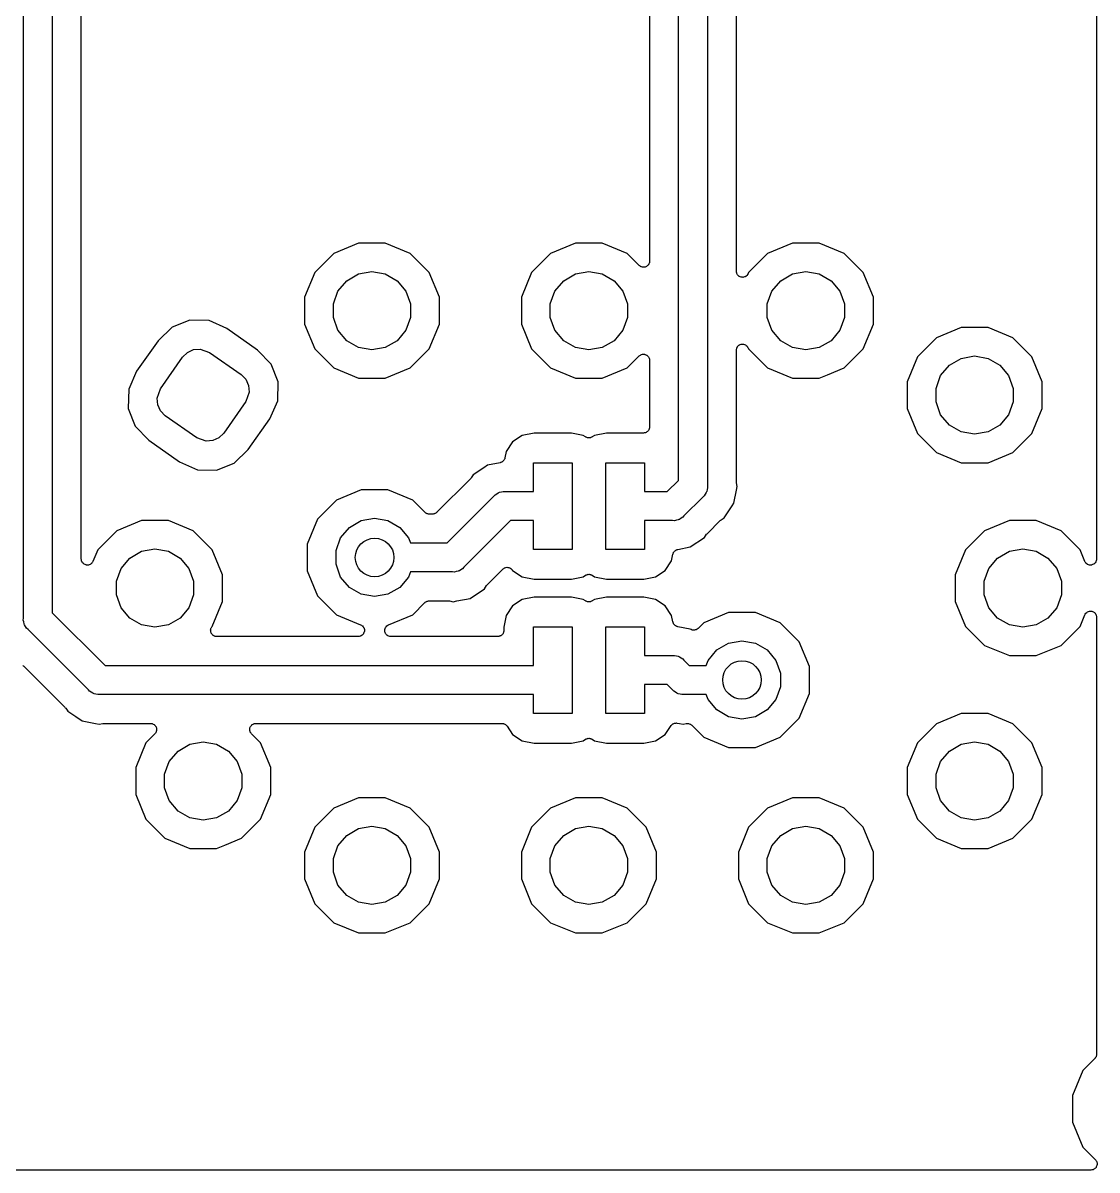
# Model space of a CAD drawing. Extents: x 64 to 244, y -149 to -41.
# Drawn here: x 197.18 to 219.46, y -149.22 to -125.44 of the extents above; entities that cross this region are included whole.
import ezdxf

# ---------------------------------------------------------------- set-up
doc = ezdxf.new("R2010")
doc.units = 0
doc.header["$MEASUREMENT"] = 0
doc.layers.add('BLACK', color=7, linetype='CONTINUOUS')

msp = doc.modelspace()

# ---------------------------------------------------------------- linework, layer by layer
at = {"layer": 'BLACK', "linetype": 'CONTINUOUS'}
for p, q in [((197.185, -137.782), (197.185, -116.306)), ((197.785, -116.632), (197.785, -137.671)), ((198.385, -136.557), (198.385, -117.359)), ((210.774, -134.927), (210.774, -119.139)), ((211.374, -119.25), (211.374, -135.038)), ((211.974, -130.592), (211.974, -120.868)), ((210.174, -121.078), (210.174, -130.382)), ((219.445, -123.688), (219.445, -136.557)), ((204.137, -130.01), (203.622, -130.223)), ((204.693, -130.01), (204.137, -130.01)), ((205.208, -130.223), (204.693, -130.01)), ((208.637, -130.01), (208.122, -130.223)), ((209.193, -130.01), (208.637, -130.01)), ((209.708, -130.223), (209.193, -130.01)), ((213.137, -130.01), (212.622, -130.223)), ((213.693, -130.01), (213.137, -130.01)), ((214.208, -130.223), (213.693, -130.01)), ((203.622, -130.223), (203.228, -130.617)), ((205.602, -130.617), (205.208, -130.223)), ((208.122, -130.223), (207.728, -130.617)), ((209.957, -130.472), (209.708, -130.223)), ((212.622, -130.223), (212.228, -130.617)), ((214.602, -130.617), (214.208, -130.223)), ((209.971, -130.482), (209.957, -130.472)), ((209.983, -130.492), (209.971, -130.482)), ((209.989, -130.494), (209.983, -130.492)), ((209.993, -130.498), (209.989, -130.494)), ((210.009, -130.502), (209.993, -130.498)), ((210.025, -130.508), (210.009, -130.502)), ((210.031, -130.508), (210.025, -130.508)), ((210.036, -130.509), (210.031, -130.508)), ((210.052, -130.508), (210.036, -130.509)), ((210.069, -130.508), (210.052, -130.508)), ((210.074, -130.506), (210.069, -130.508)), ((210.08, -130.505), (210.074, -130.506)), ((210.095, -130.498), (210.08, -130.505)), ((210.111, -130.492), (210.095, -130.498)), ((210.115, -130.489), (210.111, -130.492)), ((210.12, -130.487), (210.115, -130.489)), ((210.132, -130.475), (210.12, -130.487)), ((210.144, -130.464), (210.132, -130.475)), ((210.147, -130.459), (210.144, -130.464)), ((210.151, -130.455), (210.147, -130.459)), ((210.158, -130.44), (210.151, -130.455)), ((210.166, -130.426), (210.158, -130.44)), ((210.167, -130.42), (210.166, -130.426)), ((210.17, -130.415), (210.167, -130.42)), ((210.171, -130.399), (210.17, -130.415)), ((210.174, -130.382), (210.171, -130.399)), ((203.228, -130.617), (203.015, -131.132)), ((203.711, -131.004), (203.893, -130.788)), ((203.893, -130.788), (204.137, -130.647)), ((204.137, -130.647), (204.415, -130.598)), ((204.415, -130.598), (204.693, -130.647)), ((204.693, -130.647), (204.937, -130.788)), ((204.937, -130.788), (205.119, -131.004)), ((205.815, -131.132), (205.602, -130.617)), ((207.728, -130.617), (207.515, -131.132)), ((208.211, -131.004), (208.393, -130.788)), ((208.393, -130.788), (208.637, -130.647)), ((208.637, -130.647), (208.915, -130.598)), ((208.915, -130.598), (209.193, -130.647)), ((209.193, -130.647), (209.437, -130.788)), ((209.437, -130.788), (209.619, -131.004)), ((211.977, -130.611), (211.974, -130.592)), ((211.98, -130.63), (211.977, -130.611)), ((211.981, -130.633), (211.98, -130.63)), ((211.982, -130.635), (211.981, -130.633)), ((211.991, -130.652), (211.982, -130.635)), ((212, -130.669), (211.991, -130.652)), ((212.002, -130.671), (212, -130.669)), ((212.004, -130.674), (212.002, -130.671)), ((212.019, -130.686), (212.004, -130.674)), ((212.033, -130.699), (212.019, -130.686)), ((212.035, -130.7), (212.033, -130.699)), ((212.037, -130.702), (212.035, -130.7)), ((212.056, -130.709), (212.037, -130.702)), ((212.074, -130.716), (212.056, -130.709)), ((212.076, -130.716), (212.074, -130.716)), ((212.079, -130.717), (212.076, -130.716)), ((212.098, -130.717), (212.079, -130.717)), ((212.118, -130.718), (212.098, -130.717)), ((212.12, -130.717), (212.118, -130.718)), ((212.123, -130.717), (212.12, -130.717)), ((212.141, -130.71), (212.123, -130.717)), ((212.16, -130.705), (212.141, -130.71)), ((212.162, -130.703), (212.16, -130.705)), ((212.165, -130.702), (212.162, -130.703)), ((212.179, -130.69), (212.165, -130.702)), ((212.195, -130.678), (212.179, -130.69)), ((212.196, -130.675), (212.195, -130.678)), ((212.198, -130.674), (212.196, -130.675)), ((212.208, -130.657), (212.198, -130.674)), ((212.218, -130.641), (212.208, -130.657)), ((212.228, -130.617), (212.218, -130.641)), ((212.711, -131.004), (212.893, -130.788)), ((212.893, -130.788), (213.137, -130.647)), ((213.137, -130.647), (213.415, -130.598)), ((213.415, -130.598), (213.693, -130.647)), ((213.693, -130.647), (213.937, -130.788)), ((213.937, -130.788), (214.119, -131.004)), ((214.815, -131.132), (214.602, -130.617)), ((203.615, -131.269), (203.711, -131.004)), ((205.119, -131.004), (205.215, -131.269)), ((208.115, -131.269), (208.211, -131.004)), ((209.619, -131.004), (209.715, -131.269)), ((212.615, -131.269), (212.711, -131.004)), ((214.119, -131.004), (214.215, -131.269)), ((203.015, -131.132), (203.015, -131.688)), ((203.615, -131.551), (203.615, -131.269)), ((205.215, -131.269), (205.215, -131.551)), ((205.815, -131.688), (205.815, -131.132)), ((207.515, -131.132), (207.515, -131.688)), ((208.115, -131.551), (208.115, -131.269)), ((209.715, -131.269), (209.715, -131.551)), ((212.615, -131.551), (212.615, -131.269)), ((214.215, -131.269), (214.215, -131.551)), ((214.815, -131.688), (214.815, -131.132)), ((200.641, -131.607), (200.273, -131.75)), ((201.036, -131.615), (200.641, -131.607)), ((201.409, -131.779), (201.036, -131.615)), ((203.015, -131.688), (203.228, -132.203)), ((203.711, -131.816), (203.615, -131.551)), ((205.215, -131.551), (205.119, -131.816)), ((205.602, -132.203), (205.815, -131.688)), ((207.515, -131.688), (207.728, -132.203)), ((208.211, -131.816), (208.115, -131.551)), ((209.715, -131.551), (209.619, -131.816)), ((212.711, -131.816), (212.615, -131.551)), ((214.215, -131.551), (214.119, -131.816)), ((214.602, -132.203), (214.815, -131.688)), ((200.273, -131.75), (199.979, -132.031)), ((202.044, -132.224), (201.409, -131.779)), ((203.893, -132.032), (203.711, -131.816)), ((205.119, -131.816), (204.937, -132.032)), ((208.393, -132.032), (208.211, -131.816)), ((209.619, -131.816), (209.437, -132.032)), ((212.893, -132.032), (212.711, -131.816)), ((214.119, -131.816), (213.937, -132.032)), ((216.122, -131.973), (215.728, -132.367)), ((216.637, -131.76), (216.122, -131.973)), ((217.193, -131.76), (216.637, -131.76)), ((217.708, -131.973), (217.193, -131.76)), ((218.102, -132.367), (217.708, -131.973)), ((199.979, -132.031), (199.534, -132.666)), ((200.587, -132.275), (200.713, -132.217)), ((200.713, -132.217), (200.852, -132.204)), ((200.852, -132.204), (201.046, -132.275)), ((202.325, -132.518), (202.044, -132.224)), ((203.228, -132.203), (203.622, -132.597)), ((204.137, -132.173), (203.893, -132.032)), ((204.415, -132.222), (204.137, -132.173)), ((204.693, -132.173), (204.415, -132.222)), ((204.937, -132.032), (204.693, -132.173)), ((205.208, -132.597), (205.602, -132.203)), ((207.728, -132.203), (208.122, -132.597)), ((208.637, -132.173), (208.393, -132.032)), ((208.915, -132.222), (208.637, -132.173)), ((209.193, -132.173), (208.915, -132.222)), ((209.437, -132.032), (209.193, -132.173)), ((211.974, -132.228), (211.977, -132.209)), ((211.977, -132.209), (211.98, -132.19)), ((211.98, -132.19), (211.981, -132.187)), ((211.981, -132.187), (211.982, -132.185)), ((211.982, -132.185), (211.991, -132.168)), ((211.991, -132.168), (212, -132.151)), ((212, -132.151), (212.002, -132.149)), ((212.002, -132.149), (212.004, -132.146)), ((212.004, -132.146), (212.019, -132.134)), ((212.019, -132.134), (212.033, -132.121)), ((212.033, -132.121), (212.035, -132.12)), ((212.035, -132.12), (212.037, -132.118)), ((212.037, -132.118), (212.056, -132.111)), ((212.056, -132.111), (212.074, -132.104)), ((212.074, -132.104), (212.076, -132.104)), ((212.076, -132.104), (212.079, -132.103)), ((212.079, -132.103), (212.098, -132.103)), ((212.098, -132.103), (212.118, -132.102)), ((212.118, -132.102), (212.12, -132.103)), ((212.12, -132.103), (212.123, -132.103)), ((212.123, -132.103), (212.141, -132.11)), ((212.141, -132.11), (212.16, -132.115)), ((212.16, -132.115), (212.162, -132.117)), ((212.162, -132.117), (212.165, -132.118)), ((212.165, -132.118), (212.179, -132.13)), ((212.179, -132.13), (212.195, -132.142)), ((212.195, -132.142), (212.196, -132.145)), ((212.196, -132.145), (212.198, -132.146)), ((212.198, -132.146), (212.208, -132.163)), ((212.208, -132.163), (212.218, -132.179)), ((212.218, -132.179), (212.228, -132.203)), ((212.228, -132.203), (212.622, -132.597)), ((213.137, -132.173), (212.893, -132.032)), ((213.415, -132.222), (213.137, -132.173)), ((213.693, -132.173), (213.415, -132.222)), ((213.937, -132.032), (213.693, -132.173)), ((214.208, -132.597), (214.602, -132.203)), ((200.03, -133.029), (200.489, -132.373)), ((200.489, -132.373), (200.587, -132.275)), ((201.046, -132.275), (201.702, -132.734)), ((209.708, -132.597), (209.957, -132.348)), ((209.957, -132.348), (209.971, -132.338)), ((209.971, -132.338), (209.983, -132.328)), ((209.983, -132.328), (209.989, -132.326)), ((209.989, -132.326), (209.993, -132.322)), ((209.993, -132.322), (210.009, -132.318)), ((210.009, -132.318), (210.025, -132.312)), ((210.025, -132.312), (210.031, -132.312)), ((210.031, -132.312), (210.036, -132.311)), ((210.036, -132.311), (210.052, -132.312)), ((210.052, -132.312), (210.069, -132.312)), ((210.069, -132.312), (210.074, -132.314)), ((210.074, -132.314), (210.08, -132.315)), ((210.08, -132.315), (210.095, -132.322)), ((210.095, -132.322), (210.111, -132.328)), ((210.111, -132.328), (210.115, -132.331)), ((210.115, -132.331), (210.12, -132.333)), ((210.12, -132.333), (210.132, -132.345)), ((210.132, -132.345), (210.144, -132.356)), ((210.144, -132.356), (210.147, -132.361)), ((210.147, -132.361), (210.151, -132.365)), ((210.151, -132.365), (210.158, -132.38)), ((210.158, -132.38), (210.166, -132.394)), ((210.166, -132.394), (210.167, -132.4)), ((210.167, -132.4), (210.17, -132.405)), ((210.17, -132.405), (210.171, -132.421)), ((210.171, -132.421), (210.174, -132.438)), ((210.174, -132.438), (210.174, -133.819)), ((211.974, -134.95), (211.974, -132.228)), ((215.728, -132.367), (215.515, -132.882)), ((216.393, -132.538), (216.637, -132.397)), ((216.637, -132.397), (216.915, -132.348)), ((216.915, -132.348), (217.193, -132.397)), ((217.193, -132.397), (217.437, -132.538)), ((218.315, -132.882), (218.102, -132.367)), ((199.534, -132.666), (199.37, -133.039)), ((202.468, -132.886), (202.325, -132.518)), ((203.622, -132.597), (204.137, -132.81)), ((204.693, -132.81), (205.208, -132.597)), ((208.122, -132.597), (208.637, -132.81)), ((209.193, -132.81), (209.708, -132.597)), ((212.622, -132.597), (213.137, -132.81)), ((213.865, -132.739), (214.208, -132.597)), ((216.211, -132.754), (216.393, -132.538)), ((217.437, -132.538), (217.619, -132.754)), ((201.702, -132.734), (201.8, -132.832)), ((201.8, -132.832), (201.858, -132.958)), ((202.46, -133.281), (202.468, -132.886)), ((204.137, -132.81), (204.693, -132.81)), ((208.637, -132.81), (209.193, -132.81)), ((213.137, -132.81), (213.693, -132.81)), ((213.693, -132.81), (213.865, -132.739)), ((215.515, -132.882), (215.515, -133.438)), ((216.115, -133.019), (216.211, -132.754)), ((217.619, -132.754), (217.715, -133.019)), ((218.315, -133.438), (218.315, -132.882)), ((199.37, -133.039), (199.362, -133.434)), ((199.959, -133.223), (200.03, -133.029)), ((201.871, -133.097), (201.8, -133.291)), ((201.858, -132.958), (201.871, -133.097)), ((216.115, -133.301), (216.115, -133.019)), ((217.715, -133.019), (217.715, -133.301)), ((199.972, -133.362), (199.959, -133.223)), ((200.03, -133.488), (199.972, -133.362)), ((201.8, -133.291), (201.341, -133.947)), ((202.296, -133.654), (202.46, -133.281)), ((216.211, -133.566), (216.115, -133.301)), ((217.715, -133.301), (217.619, -133.566)), ((199.362, -133.434), (199.505, -133.802)), ((200.128, -133.586), (200.03, -133.488)), ((200.784, -134.045), (200.128, -133.586)), ((215.515, -133.438), (215.728, -133.953)), ((216.393, -133.782), (216.211, -133.566)), ((217.619, -133.566), (217.437, -133.782)), ((218.102, -133.953), (218.315, -133.438)), ((199.505, -133.802), (199.786, -134.096)), ((201.851, -134.289), (202.296, -133.654)), ((210.157, -133.882), (210.15, -133.891)), ((210.161, -133.872), (210.157, -133.882)), ((210.166, -133.862), (210.161, -133.872)), ((210.168, -133.851), (210.166, -133.862)), ((210.172, -133.841), (210.168, -133.851)), ((210.174, -133.819), (210.172, -133.83)), ((210.172, -133.83), (210.172, -133.841)), ((216.637, -133.923), (216.393, -133.782)), ((217.437, -133.782), (217.193, -133.923)), ((199.786, -134.096), (200.421, -134.541)), ((200.978, -134.116), (200.784, -134.045)), ((201.117, -134.103), (200.978, -134.116)), ((201.243, -134.045), (201.117, -134.103)), ((201.341, -133.947), (201.243, -134.045)), ((207.332, -134.127), (207.2, -134.326)), ((207.531, -133.995), (207.332, -134.127)), ((207.778, -133.946), (207.531, -133.995)), ((208.552, -133.946), (207.778, -133.946)), ((208.799, -133.995), (208.552, -133.946)), ((208.844, -134.025), (208.799, -133.995)), ((208.852, -134.028), (208.844, -134.025)), ((208.859, -134.033), (208.852, -134.028)), ((208.872, -134.037), (208.859, -134.033)), ((208.885, -134.043), (208.872, -134.037)), ((208.893, -134.043), (208.885, -134.043)), ((208.901, -134.046), (208.893, -134.043)), ((208.915, -134.045), (208.901, -134.046)), ((208.929, -134.046), (208.915, -134.045)), ((208.937, -134.043), (208.929, -134.046)), ((208.945, -134.043), (208.937, -134.043)), ((208.958, -134.037), (208.945, -134.043)), ((208.971, -134.033), (208.958, -134.037)), ((208.978, -134.028), (208.971, -134.033)), ((208.986, -134.025), (208.978, -134.028)), ((209.031, -133.995), (208.986, -134.025)), ((209.278, -133.946), (209.031, -133.995)), ((210.047, -133.946), (209.278, -133.946)), ((210.058, -133.944), (210.047, -133.946)), ((210.069, -133.944), (210.058, -133.944)), ((210.079, -133.94), (210.069, -133.944)), ((210.09, -133.938), (210.079, -133.94)), ((210.1, -133.933), (210.09, -133.938)), ((210.111, -133.929), (210.1, -133.933)), ((210.119, -133.922), (210.111, -133.929)), ((210.129, -133.916), (210.119, -133.922)), ((210.136, -133.908), (210.129, -133.916)), ((210.144, -133.9), (210.136, -133.908)), ((210.15, -133.891), (210.144, -133.9)), ((215.728, -133.953), (216.122, -134.347)), ((216.915, -133.972), (216.637, -133.923)), ((217.193, -133.923), (216.915, -133.972)), ((217.708, -134.347), (218.102, -133.953)), ((201.557, -134.57), (201.851, -134.289)), ((207.2, -134.326), (207.173, -134.461)), ((216.122, -134.347), (216.637, -134.56)), ((217.193, -134.56), (217.708, -134.347)), ((200.421, -134.541), (200.794, -134.705)), ((201.189, -134.713), (201.557, -134.57)), ((207.073, -134.561), (206.814, -134.612)), ((207.081, -134.558), (207.073, -134.561)), ((207.089, -134.556), (207.081, -134.558)), ((207.101, -134.55), (207.089, -134.556)), ((207.114, -134.545), (207.101, -134.55)), ((207.121, -134.539), (207.114, -134.545)), ((207.128, -134.535), (207.121, -134.539)), ((207.137, -134.525), (207.128, -134.535)), ((207.147, -134.516), (207.137, -134.525)), ((207.151, -134.508), (207.147, -134.516)), ((207.157, -134.502), (207.151, -134.508)), ((207.162, -134.489), (207.157, -134.502)), ((207.169, -134.477), (207.162, -134.489)), ((207.17, -134.469), (207.169, -134.477)), ((207.173, -134.461), (207.17, -134.469)), ((207.765, -135.16), (207.765, -134.56)), ((207.765, -134.56), (208.565, -134.56)), ((208.565, -134.56), (208.565, -136.36)), ((209.265, -136.36), (209.265, -134.56)), ((209.265, -134.56), (210.065, -134.56)), ((210.065, -134.56), (210.065, -135.16)), ((216.637, -134.56), (217.193, -134.56)), ((200.794, -134.705), (201.189, -134.713)), ((206.516, -134.811), (206.473, -134.876)), ((206.734, -134.666), (206.516, -134.811)), ((206.814, -134.612), (206.734, -134.666)), ((206.734, -134.666), (206.734, -134.666)), ((206.457, -134.895), (205.764, -135.588)), ((206.464, -134.885), (206.457, -134.895)), ((206.473, -134.876), (206.464, -134.885)), ((210.541, -135.16), (210.774, -134.927)), ((211.377, -135.078), (211.367, -135.116)), ((211.374, -135.038), (211.377, -135.078)), ((211.976, -134.962), (211.974, -134.95)), ((211.976, -134.975), (211.976, -134.962)), ((211.992, -135.051), (211.976, -134.975)), ((211.976, -135.127), (211.992, -135.051)), ((204.192, -135.125), (203.677, -135.338)), ((204.748, -135.125), (204.192, -135.125)), ((205.263, -135.338), (204.748, -135.125)), ((205.976, -136.225), (206.944, -135.257)), ((206.944, -135.257), (206.969, -135.227)), ((206.969, -135.227), (207.004, -135.207)), ((207.004, -135.207), (207.036, -135.184)), ((207.036, -135.184), (207.049, -135.18)), ((207.049, -135.18), (207.061, -135.174)), ((207.061, -135.174), (207.1, -135.167)), ((207.1, -135.167), (207.138, -135.157)), ((207.138, -135.157), (207.178, -135.16)), ((207.178, -135.16), (207.765, -135.16)), ((210.065, -135.16), (210.541, -135.16)), ((211.277, -135.272), (210.886, -135.663)), ((211.307, -135.247), (211.277, -135.272)), ((211.327, -135.212), (211.307, -135.247)), ((211.35, -135.18), (211.327, -135.212)), ((211.354, -135.167), (211.35, -135.18)), ((211.36, -135.155), (211.354, -135.167)), ((211.367, -135.116), (211.36, -135.155)), ((211.922, -135.402), (211.976, -135.127)), ((211.976, -135.127), (211.976, -135.127)), ((203.677, -135.338), (203.283, -135.732)), ((205.513, -135.588), (205.263, -135.338)), ((211.723, -135.7), (211.887, -135.455)), ((211.887, -135.455), (211.922, -135.402)), ((199.637, -135.76), (199.122, -135.973)), ((200.193, -135.76), (199.637, -135.76)), ((200.708, -135.973), (200.193, -135.76)), ((203.283, -135.732), (203.07, -136.247)), ((203.948, -135.903), (204.192, -135.762)), ((204.192, -135.762), (204.47, -135.713)), ((204.47, -135.713), (204.748, -135.762)), ((204.748, -135.762), (204.992, -135.903)), ((205.517, -135.591), (205.513, -135.588)), ((205.521, -135.595), (205.517, -135.591)), ((205.535, -135.604), (205.521, -135.595)), ((205.549, -135.613), (205.535, -135.604)), ((205.554, -135.615), (205.549, -135.613)), ((205.559, -135.617), (205.554, -135.615)), ((205.575, -135.62), (205.559, -135.617)), ((205.591, -135.625), (205.575, -135.62)), ((205.597, -135.624), (205.591, -135.625)), ((205.603, -135.625), (205.597, -135.624)), ((205.675, -135.625), (205.603, -135.625)), ((205.68, -135.624), (205.675, -135.625)), ((205.686, -135.625), (205.68, -135.624)), ((205.702, -135.62), (205.686, -135.625)), ((205.718, -135.617), (205.702, -135.62)), ((205.723, -135.615), (205.718, -135.617)), ((205.728, -135.613), (205.723, -135.615)), ((205.742, -135.604), (205.728, -135.613)), ((205.756, -135.595), (205.742, -135.604)), ((205.76, -135.591), (205.756, -135.595)), ((205.764, -135.588), (205.76, -135.591)), ((207.289, -135.76), (206.321, -136.728)), ((207.765, -135.76), (207.289, -135.76)), ((207.765, -136.36), (207.765, -135.76)), ((210.652, -135.76), (210.065, -135.76)), ((210.065, -135.76), (210.065, -136.36)), ((210.692, -135.763), (210.652, -135.76)), ((210.73, -135.753), (210.692, -135.763)), ((210.769, -135.746), (210.73, -135.753)), ((210.781, -135.74), (210.769, -135.746)), ((210.794, -135.736), (210.781, -135.74)), ((210.826, -135.713), (210.794, -135.736)), ((210.861, -135.693), (210.826, -135.713)), ((210.886, -135.663), (210.861, -135.693)), ((211.373, -136.025), (211.639, -135.759)), ((211.639, -135.759), (211.649, -135.752)), ((211.649, -135.752), (211.658, -135.743)), ((211.658, -135.743), (211.723, -135.7)), ((217.637, -135.76), (217.122, -135.973)), ((218.193, -135.76), (217.637, -135.76)), ((218.708, -135.973), (218.193, -135.76)), ((199.122, -135.973), (198.728, -136.367)), ((201.102, -136.367), (200.708, -135.973)), ((203.766, -136.119), (203.948, -135.903)), ((204.992, -135.903), (205.174, -136.119)), ((211.366, -136.035), (211.373, -136.025)), ((217.122, -135.973), (216.728, -136.367)), ((219.102, -136.367), (218.708, -135.973)), ((203.07, -136.247), (203.07, -136.803)), ((203.67, -136.384), (203.766, -136.119)), ((205.174, -136.119), (205.212, -136.225)), ((205.212, -136.225), (205.976, -136.225)), ((211.016, -136.308), (211.314, -136.109)), ((211.314, -136.109), (211.357, -136.044)), ((211.357, -136.044), (211.366, -136.035)), ((198.728, -136.367), (198.629, -136.606)), ((199.393, -136.538), (199.637, -136.397)), ((199.637, -136.397), (199.915, -136.348)), ((199.915, -136.348), (200.193, -136.397)), ((200.193, -136.397), (200.437, -136.538)), ((201.315, -136.882), (201.102, -136.367)), ((203.67, -136.666), (203.67, -136.384)), ((208.565, -136.36), (207.765, -136.36)), ((210.065, -136.36), (209.265, -136.36)), ((210.63, -136.594), (210.657, -136.459)), ((210.657, -136.459), (210.66, -136.451)), ((210.66, -136.451), (210.661, -136.443)), ((210.661, -136.443), (210.668, -136.431)), ((210.668, -136.431), (210.673, -136.418)), ((210.673, -136.418), (210.679, -136.412)), ((210.679, -136.412), (210.683, -136.404)), ((210.683, -136.404), (210.693, -136.395)), ((210.693, -136.395), (210.702, -136.385)), ((210.702, -136.385), (210.709, -136.381)), ((210.709, -136.381), (210.716, -136.375)), ((210.716, -136.375), (210.729, -136.37)), ((210.729, -136.37), (210.741, -136.364)), ((210.741, -136.364), (210.749, -136.362)), ((210.749, -136.362), (210.757, -136.359)), ((210.757, -136.359), (211.016, -136.308)), ((216.728, -136.367), (216.515, -136.882)), ((217.393, -136.538), (217.637, -136.397)), ((217.637, -136.397), (217.915, -136.348)), ((217.915, -136.348), (218.193, -136.397)), ((218.193, -136.397), (218.437, -136.538)), ((219.201, -136.606), (219.102, -136.367)), ((198.388, -136.576), (198.385, -136.557)), ((198.391, -136.595), (198.388, -136.576)), ((198.392, -136.598), (198.391, -136.595)), ((198.393, -136.6), (198.392, -136.598)), ((198.402, -136.617), (198.393, -136.6)), ((198.411, -136.634), (198.402, -136.617)), ((198.413, -136.636), (198.411, -136.634)), ((198.415, -136.639), (198.413, -136.636)), ((198.43, -136.651), (198.415, -136.639)), ((198.444, -136.664), (198.43, -136.651)), ((198.446, -136.665), (198.444, -136.664)), ((198.448, -136.667), (198.446, -136.665)), ((198.467, -136.673), (198.448, -136.667)), ((198.485, -136.681), (198.467, -136.673)), ((198.487, -136.681), (198.485, -136.681)), ((198.49, -136.682), (198.487, -136.681)), ((198.509, -136.682), (198.49, -136.682)), ((198.529, -136.683), (198.509, -136.682)), ((198.531, -136.682), (198.529, -136.683)), ((198.534, -136.682), (198.531, -136.682)), ((198.552, -136.675), (198.534, -136.682)), ((198.571, -136.67), (198.552, -136.675)), ((198.573, -136.668), (198.571, -136.67)), ((198.575, -136.667), (198.573, -136.668)), ((198.59, -136.654), (198.575, -136.667)), ((198.606, -136.643), (198.59, -136.654)), ((198.607, -136.64), (198.606, -136.643)), ((198.609, -136.639), (198.607, -136.64)), ((198.619, -136.622), (198.609, -136.639)), ((198.629, -136.606), (198.619, -136.622)), ((199.211, -136.754), (199.393, -136.538)), ((200.437, -136.538), (200.619, -136.754)), ((203.766, -136.931), (203.67, -136.666)), ((206.321, -136.728), (206.296, -136.758)), ((207.151, -136.752), (207.168, -136.74)), ((207.168, -136.74), (207.169, -136.74)), ((207.169, -136.74), (207.171, -136.739)), ((207.171, -136.739), (207.191, -136.734)), ((207.191, -136.734), (207.211, -136.729)), ((207.211, -136.729), (207.212, -136.729)), ((207.212, -136.729), (207.213, -136.729)), ((207.213, -136.729), (207.234, -136.731)), ((207.234, -136.731), (207.255, -136.733)), ((207.255, -136.733), (207.256, -136.734)), ((207.256, -136.734), (207.257, -136.734)), ((207.257, -136.734), (207.276, -136.743)), ((207.276, -136.743), (207.295, -136.752)), ((210.498, -136.793), (210.63, -136.594)), ((217.211, -136.754), (217.393, -136.538)), ((218.437, -136.538), (218.619, -136.754)), ((219.211, -136.622), (219.201, -136.606)), ((219.221, -136.639), (219.211, -136.622)), ((219.223, -136.64), (219.221, -136.639)), ((219.224, -136.643), (219.223, -136.64)), ((219.24, -136.654), (219.224, -136.643)), ((219.255, -136.667), (219.24, -136.654)), ((219.257, -136.668), (219.255, -136.667)), ((219.259, -136.67), (219.257, -136.668)), ((219.278, -136.675), (219.259, -136.67)), ((219.296, -136.682), (219.278, -136.675)), ((219.299, -136.682), (219.296, -136.682)), ((219.301, -136.683), (219.299, -136.682)), ((219.321, -136.682), (219.301, -136.683)), ((219.34, -136.682), (219.321, -136.682)), ((219.343, -136.681), (219.34, -136.682)), ((219.345, -136.681), (219.343, -136.681)), ((219.363, -136.673), (219.345, -136.681)), ((219.382, -136.667), (219.363, -136.673)), ((219.384, -136.665), (219.382, -136.667)), ((219.386, -136.664), (219.384, -136.665)), ((219.4, -136.651), (219.386, -136.664)), ((219.415, -136.639), (219.4, -136.651)), ((219.417, -136.636), (219.415, -136.639)), ((219.419, -136.634), (219.417, -136.636)), ((219.428, -136.617), (219.419, -136.634)), ((219.437, -136.6), (219.428, -136.617)), ((219.438, -136.598), (219.437, -136.6)), ((219.439, -136.595), (219.438, -136.598)), ((219.442, -136.576), (219.439, -136.595)), ((219.445, -136.557), (219.442, -136.576)), ((199.115, -137.019), (199.211, -136.754)), ((200.619, -136.754), (200.715, -137.019)), ((201.315, -137.438), (201.315, -136.882)), ((203.07, -136.803), (203.283, -137.318)), ((203.948, -137.147), (203.766, -136.931)), ((205.174, -136.931), (204.992, -137.147)), ((205.212, -136.825), (205.174, -136.931)), ((206.087, -136.825), (205.212, -136.825)), ((206.127, -136.828), (206.087, -136.825)), ((206.165, -136.818), (206.127, -136.828)), ((206.204, -136.811), (206.165, -136.818)), ((206.216, -136.805), (206.204, -136.811)), ((206.229, -136.801), (206.216, -136.805)), ((206.261, -136.778), (206.229, -136.801)), ((206.296, -136.758), (206.261, -136.778)), ((206.808, -137.09), (207.132, -136.766)), ((207.132, -136.766), (207.133, -136.765)), ((207.133, -136.765), (207.134, -136.764)), ((207.134, -136.764), (207.151, -136.752)), ((207.295, -136.752), (207.296, -136.753)), ((207.296, -136.753), (207.297, -136.753)), ((207.297, -136.753), (207.311, -136.768)), ((207.311, -136.768), (207.326, -136.783)), ((207.326, -136.783), (207.326, -136.784)), ((207.326, -136.784), (207.327, -136.785)), ((207.327, -136.785), (207.332, -136.793)), ((207.332, -136.793), (207.531, -136.925)), ((207.531, -136.925), (207.778, -136.974)), ((207.778, -136.974), (208.552, -136.974)), ((208.552, -136.974), (208.799, -136.925)), ((208.799, -136.925), (208.844, -136.895)), ((208.844, -136.895), (208.852, -136.892)), ((208.852, -136.892), (208.859, -136.887)), ((208.859, -136.887), (208.872, -136.883)), ((208.872, -136.883), (208.885, -136.877)), ((208.885, -136.877), (208.893, -136.877)), ((208.893, -136.877), (208.901, -136.874)), ((208.901, -136.874), (208.915, -136.875)), ((208.915, -136.875), (208.929, -136.874)), ((208.929, -136.874), (208.937, -136.877)), ((208.937, -136.877), (208.945, -136.877)), ((208.945, -136.877), (208.958, -136.883)), ((208.958, -136.883), (208.971, -136.887)), ((208.971, -136.887), (208.978, -136.892)), ((208.978, -136.892), (208.986, -136.895)), ((208.986, -136.895), (209.031, -136.925)), ((209.031, -136.925), (209.278, -136.974)), ((209.278, -136.974), (210.052, -136.974)), ((210.052, -136.974), (210.299, -136.925)), ((210.299, -136.925), (210.498, -136.793)), ((216.515, -136.882), (216.515, -137.438)), ((217.115, -137.019), (217.211, -136.754)), ((218.619, -136.754), (218.715, -137.019)), ((199.115, -137.301), (199.115, -137.019)), ((200.715, -137.019), (200.715, -137.301)), ((204.192, -137.288), (203.948, -137.147)), ((204.992, -137.147), (204.748, -137.288)), ((206.451, -137.373), (206.749, -137.174)), ((206.749, -137.174), (206.792, -137.109)), ((206.792, -137.109), (206.801, -137.1)), ((206.801, -137.1), (206.808, -137.09)), ((217.115, -137.301), (217.115, -137.019)), ((218.715, -137.019), (218.715, -137.301)), ((199.211, -137.566), (199.115, -137.301)), ((200.715, -137.301), (200.619, -137.566)), ((201.1, -137.958), (201.315, -137.438)), ((203.283, -137.318), (203.677, -137.712)), ((204.47, -137.337), (204.192, -137.288)), ((204.748, -137.288), (204.47, -137.337)), ((205.517, -137.459), (205.521, -137.455)), ((205.521, -137.455), (205.535, -137.446)), ((205.535, -137.446), (205.549, -137.437)), ((205.549, -137.437), (205.554, -137.435)), ((205.554, -137.435), (205.559, -137.433)), ((205.559, -137.433), (205.575, -137.43)), ((205.575, -137.43), (205.591, -137.425)), ((205.591, -137.425), (205.597, -137.426)), ((205.597, -137.426), (205.603, -137.425)), ((205.603, -137.425), (205.999, -137.425)), ((205.999, -137.425), (206.011, -137.427)), ((206.011, -137.427), (206.024, -137.427)), ((206.024, -137.427), (206.1, -137.443)), ((206.1, -137.443), (206.176, -137.427)), ((206.176, -137.427), (206.451, -137.373)), ((206.176, -137.427), (206.176, -137.427)), ((207.531, -137.395), (207.332, -137.527)), ((207.778, -137.346), (207.531, -137.395)), ((208.552, -137.346), (207.778, -137.346)), ((208.799, -137.395), (208.552, -137.346)), ((208.844, -137.425), (208.799, -137.395)), ((208.852, -137.428), (208.844, -137.425)), ((208.859, -137.433), (208.852, -137.428)), ((208.872, -137.437), (208.859, -137.433)), ((208.885, -137.443), (208.872, -137.437)), ((208.893, -137.443), (208.885, -137.443)), ((208.901, -137.446), (208.893, -137.443)), ((208.915, -137.445), (208.901, -137.446)), ((208.929, -137.446), (208.915, -137.445)), ((208.937, -137.443), (208.929, -137.446)), ((208.945, -137.443), (208.937, -137.443)), ((208.958, -137.437), (208.945, -137.443)), ((208.971, -137.433), (208.958, -137.437)), ((208.978, -137.428), (208.971, -137.433)), ((208.986, -137.425), (208.978, -137.428)), ((209.031, -137.395), (208.986, -137.425)), ((209.278, -137.346), (209.031, -137.395)), ((210.052, -137.346), (209.278, -137.346)), ((210.299, -137.395), (210.052, -137.346)), ((210.498, -137.527), (210.299, -137.395)), ((216.515, -137.438), (216.728, -137.953)), ((217.211, -137.566), (217.115, -137.301)), ((218.715, -137.301), (218.619, -137.566)), ((197.785, -137.671), (198.879, -138.765)), ((199.393, -137.782), (199.211, -137.566)), ((200.619, -137.566), (200.437, -137.782)), ((205.263, -137.712), (205.513, -137.462)), ((205.513, -137.462), (205.517, -137.459)), ((207.332, -137.527), (207.2, -137.726)), ((210.63, -137.726), (210.498, -137.527)), ((211.812, -137.665), (211.297, -137.878)), ((212.368, -137.665), (211.812, -137.665)), ((212.883, -137.878), (212.368, -137.665)), ((217.393, -137.782), (217.211, -137.566)), ((218.619, -137.566), (218.437, -137.782)), ((219.211, -137.698), (219.221, -137.681)), ((219.221, -137.681), (219.223, -137.68)), ((219.223, -137.68), (219.224, -137.677)), ((219.224, -137.677), (219.24, -137.666)), ((219.24, -137.666), (219.255, -137.653)), ((219.255, -137.653), (219.257, -137.652)), ((219.257, -137.652), (219.259, -137.65)), ((219.259, -137.65), (219.278, -137.645)), ((219.278, -137.645), (219.296, -137.638)), ((219.296, -137.638), (219.299, -137.638)), ((219.299, -137.638), (219.301, -137.637)), ((219.301, -137.637), (219.321, -137.638)), ((219.321, -137.638), (219.34, -137.638)), ((219.34, -137.638), (219.343, -137.639)), ((219.343, -137.639), (219.345, -137.639)), ((219.345, -137.639), (219.363, -137.647)), ((219.363, -137.647), (219.382, -137.653)), ((219.382, -137.653), (219.384, -137.655)), ((219.384, -137.655), (219.386, -137.656)), ((219.386, -137.656), (219.4, -137.669)), ((219.4, -137.669), (219.415, -137.681)), ((219.415, -137.681), (219.417, -137.684)), ((219.417, -137.684), (219.419, -137.686)), ((219.419, -137.686), (219.428, -137.703)), ((197.182, -137.822), (197.185, -137.782)), ((197.192, -137.86), (197.182, -137.822)), ((197.199, -137.899), (197.192, -137.86)), ((197.205, -137.911), (197.199, -137.899)), ((197.209, -137.924), (197.205, -137.911)), ((197.232, -137.956), (197.209, -137.924)), ((199.637, -137.923), (199.393, -137.782)), ((199.915, -137.972), (199.637, -137.923)), ((200.193, -137.923), (199.915, -137.972)), ((200.437, -137.782), (200.193, -137.923)), ((203.677, -137.712), (204.181, -137.921)), ((204.181, -137.921), (204.197, -137.931)), ((204.197, -137.931), (204.214, -137.941)), ((204.726, -137.941), (204.743, -137.931)), ((204.743, -137.931), (204.759, -137.921)), ((204.759, -137.921), (205.263, -137.712)), ((207.2, -137.726), (207.151, -137.973)), ((210.657, -137.861), (210.63, -137.726)), ((210.66, -137.869), (210.657, -137.861)), ((210.661, -137.877), (210.66, -137.869)), ((210.668, -137.889), (210.661, -137.877)), ((210.673, -137.902), (210.668, -137.889)), ((210.679, -137.908), (210.673, -137.902)), ((210.683, -137.916), (210.679, -137.908)), ((210.693, -137.925), (210.683, -137.916)), ((210.702, -137.935), (210.693, -137.925)), ((211.297, -137.878), (211.178, -137.997)), ((213.277, -138.272), (212.883, -137.878)), ((217.637, -137.923), (217.393, -137.782)), ((217.915, -137.972), (217.637, -137.923)), ((218.193, -137.923), (217.915, -137.972)), ((218.437, -137.782), (218.193, -137.923)), ((219.102, -137.953), (219.201, -137.714)), ((219.201, -137.714), (219.211, -137.698)), ((219.428, -137.703), (219.437, -137.72)), ((219.437, -137.72), (219.438, -137.722)), ((219.438, -137.722), (219.439, -137.725)), ((219.439, -137.725), (219.442, -137.744)), ((219.442, -137.744), (219.445, -137.763)), ((219.445, -137.763), (219.445, -146.822)), ((197.252, -137.991), (197.232, -137.956)), ((197.282, -138.016), (197.252, -137.991)), ((198.534, -139.268), (197.282, -138.016)), ((201.07, -138.027), (201.071, -138.022)), ((201.071, -138.043), (201.07, -138.027)), ((201.071, -138.016), (201.077, -138)), ((201.071, -138.022), (201.071, -138.016)), ((201.071, -138.06), (201.071, -138.043)), ((201.073, -138.065), (201.071, -138.06)), ((201.074, -138.071), (201.073, -138.065)), ((201.081, -138.086), (201.074, -138.071)), ((201.077, -138), (201.081, -137.984)), ((201.081, -137.984), (201.085, -137.98)), ((201.087, -138.101), (201.081, -138.086)), ((201.085, -137.98), (201.087, -137.975)), ((201.087, -137.975), (201.097, -137.962)), ((201.09, -138.106), (201.087, -138.101)), ((201.092, -138.111), (201.09, -138.106)), ((201.104, -138.123), (201.092, -138.111)), ((201.097, -137.962), (201.1, -137.958)), ((201.115, -138.135), (201.104, -138.123)), ((201.12, -138.138), (201.115, -138.135)), ((201.124, -138.142), (201.12, -138.138)), ((201.139, -138.149), (201.124, -138.142)), ((201.153, -138.157), (201.139, -138.149)), ((201.159, -138.158), (201.153, -138.157)), ((201.164, -138.161), (201.159, -138.158)), ((201.18, -138.162), (201.164, -138.161)), ((201.197, -138.165), (201.18, -138.162)), ((204.132, -138.165), (201.197, -138.165)), ((204.151, -138.162), (204.132, -138.165)), ((204.171, -138.159), (204.151, -138.162)), ((204.173, -138.158), (204.171, -138.159)), ((204.176, -138.157), (204.173, -138.158)), ((204.193, -138.148), (204.176, -138.157)), ((204.21, -138.139), (204.193, -138.148)), ((204.212, -138.137), (204.21, -138.139)), ((204.214, -138.135), (204.212, -138.137)), ((204.214, -137.941), (204.216, -137.943)), ((204.227, -138.12), (204.214, -138.135)), ((204.216, -137.943), (204.218, -137.944)), ((204.218, -137.944), (204.23, -137.96)), ((204.24, -138.106), (204.227, -138.12)), ((204.23, -137.96), (204.242, -137.975)), ((204.241, -138.104), (204.24, -138.106)), ((204.242, -138.101), (204.241, -138.104)), ((204.242, -137.975), (204.243, -137.977)), ((204.249, -138.083), (204.242, -138.101)), ((204.243, -137.977), (204.245, -137.979)), ((204.245, -137.979), (204.251, -137.998)), ((204.256, -138.065), (204.249, -138.083)), ((204.251, -137.998), (204.258, -138.016)), ((204.257, -138.063), (204.256, -138.065)), ((204.258, -138.06), (204.257, -138.063)), ((204.258, -138.016), (204.258, -138.019)), ((204.258, -138.019), (204.258, -138.021)), ((204.258, -138.021), (204.258, -138.041)), ((204.258, -138.041), (204.258, -138.06)), ((204.682, -138.016), (204.689, -137.998)), ((204.682, -138.019), (204.682, -138.016)), ((204.682, -138.021), (204.682, -138.019)), ((204.682, -138.041), (204.682, -138.021)), ((204.682, -138.06), (204.682, -138.041)), ((204.683, -138.063), (204.682, -138.06)), ((204.684, -138.065), (204.683, -138.063)), ((204.691, -138.083), (204.684, -138.065)), ((204.689, -137.998), (204.695, -137.979)), ((204.698, -138.101), (204.691, -138.083)), ((204.695, -137.979), (204.697, -137.977)), ((204.697, -137.977), (204.698, -137.975)), ((204.698, -137.975), (204.71, -137.96)), ((204.699, -138.104), (204.698, -138.101)), ((204.7, -138.106), (204.699, -138.104)), ((204.713, -138.12), (204.7, -138.106)), ((204.71, -137.96), (204.722, -137.944)), ((204.726, -138.135), (204.713, -138.12)), ((204.722, -137.944), (204.724, -137.943)), ((204.724, -137.943), (204.726, -137.941)), ((204.728, -138.137), (204.726, -138.135)), ((204.73, -138.139), (204.728, -138.137)), ((204.747, -138.148), (204.73, -138.139)), ((204.764, -138.157), (204.747, -138.148)), ((204.767, -138.158), (204.764, -138.157)), ((204.769, -138.159), (204.767, -138.158)), ((204.789, -138.162), (204.769, -138.159)), ((204.808, -138.165), (204.789, -138.162)), ((207.024, -138.165), (204.808, -138.165)), ((207.035, -138.163), (207.024, -138.165)), ((207.046, -138.163), (207.035, -138.163)), ((207.056, -138.159), (207.046, -138.163)), ((207.067, -138.157), (207.056, -138.159)), ((207.077, -138.152), (207.067, -138.157)), ((207.087, -138.148), (207.077, -138.152)), ((207.096, -138.141), (207.087, -138.148)), ((207.105, -138.135), (207.096, -138.141)), ((207.113, -138.127), (207.105, -138.135)), ((207.121, -138.12), (207.113, -138.127)), ((207.127, -138.11), (207.121, -138.12)), ((207.134, -138.101), (207.127, -138.11)), ((207.138, -138.091), (207.134, -138.101)), ((207.143, -138.081), (207.138, -138.091)), ((207.145, -138.07), (207.143, -138.081)), ((207.149, -138.06), (207.145, -138.07)), ((207.151, -138.038), (207.149, -138.049)), ((207.149, -138.049), (207.149, -138.06)), ((207.151, -137.973), (207.151, -138.038)), ((207.765, -138.765), (207.765, -137.96)), ((207.765, -137.96), (208.565, -137.96)), ((208.565, -137.96), (208.565, -139.76)), ((209.265, -139.76), (209.265, -137.96)), ((209.265, -137.96), (210.065, -137.96)), ((210.065, -137.96), (210.065, -138.56)), ((210.709, -137.939), (210.702, -137.935)), ((210.716, -137.945), (210.709, -137.939)), ((210.729, -137.95), (210.716, -137.945)), ((210.741, -137.956), (210.729, -137.95)), ((210.749, -137.958), (210.741, -137.956)), ((210.757, -137.961), (210.749, -137.958)), ((211.016, -138.012), (210.757, -137.961)), ((211.017, -138.013), (211.016, -138.012)), ((211.036, -138.021), (211.017, -138.013)), ((211.055, -138.03), (211.036, -138.021)), ((211.057, -138.03), (211.055, -138.03)), ((211.058, -138.031), (211.057, -138.03)), ((211.078, -138.032), (211.058, -138.031)), ((211.099, -138.034), (211.078, -138.032)), ((211.1, -138.034), (211.099, -138.034)), ((211.102, -138.034), (211.1, -138.034)), ((211.122, -138.028), (211.102, -138.034)), ((211.142, -138.023), (211.122, -138.028)), ((211.143, -138.022), (211.142, -138.023)), ((211.144, -138.021), (211.143, -138.022)), ((211.161, -138.009), (211.144, -138.021)), ((211.178, -137.997), (211.161, -138.009)), ((216.728, -137.953), (217.122, -138.347)), ((218.708, -138.347), (219.102, -137.953)), ((211.568, -138.443), (211.812, -138.302)), ((211.812, -138.302), (212.09, -138.253)), ((212.09, -138.253), (212.368, -138.302)), ((212.368, -138.302), (212.612, -138.443)), ((213.49, -138.787), (213.277, -138.272)), ((217.122, -138.347), (217.637, -138.56)), ((218.193, -138.56), (218.708, -138.347)), ((210.065, -138.56), (210.652, -138.56)), ((210.652, -138.56), (210.692, -138.557)), ((210.692, -138.557), (210.73, -138.567)), ((210.73, -138.567), (210.769, -138.574)), ((210.769, -138.574), (210.781, -138.58)), ((210.781, -138.58), (210.794, -138.584)), ((210.794, -138.584), (210.826, -138.607)), ((210.826, -138.607), (210.861, -138.627)), ((210.861, -138.627), (210.886, -138.657)), ((211.386, -138.659), (211.568, -138.443)), ((212.612, -138.443), (212.794, -138.659)), ((217.637, -138.56), (218.193, -138.56)), ((197.171, -138.759), (197.183, -138.77)), ((197.183, -138.77), (197.197, -138.78)), ((197.197, -138.78), (198.047, -139.63)), ((198.879, -138.765), (207.765, -138.765)), ((210.886, -138.657), (210.994, -138.765)), ((210.994, -138.765), (211.348, -138.765)), ((211.348, -138.765), (211.386, -138.659)), ((212.794, -138.659), (212.89, -138.924)), ((213.49, -139.343), (213.49, -138.787)), ((212.89, -138.924), (212.89, -139.206)), ((198.559, -139.298), (198.534, -139.268)), ((198.594, -139.318), (198.559, -139.298)), ((198.626, -139.341), (198.594, -139.318)), ((198.639, -139.345), (198.626, -139.341)), ((198.651, -139.351), (198.639, -139.345)), ((198.69, -139.358), (198.651, -139.351)), ((198.728, -139.368), (198.69, -139.358)), ((210.541, -139.16), (210.065, -139.16)), ((210.065, -139.16), (210.065, -139.76)), ((210.649, -139.268), (210.541, -139.16)), ((210.674, -139.298), (210.649, -139.268)), ((210.709, -139.318), (210.674, -139.298)), ((210.741, -139.341), (210.709, -139.318)), ((210.754, -139.345), (210.741, -139.341)), ((210.766, -139.351), (210.754, -139.345)), ((210.805, -139.358), (210.766, -139.351)), ((210.843, -139.368), (210.805, -139.358)), ((212.89, -139.206), (212.794, -139.471)), ((213.277, -139.858), (213.49, -139.343)), ((198.768, -139.365), (198.728, -139.368)), ((207.765, -139.365), (198.768, -139.365)), ((207.765, -139.76), (207.765, -139.365)), ((210.883, -139.365), (210.843, -139.368)), ((211.348, -139.365), (210.883, -139.365)), ((211.386, -139.471), (211.348, -139.365)), ((211.568, -139.687), (211.386, -139.471)), ((212.794, -139.471), (212.612, -139.687)), ((198.047, -139.63), (198.054, -139.64)), ((198.054, -139.64), (198.063, -139.649)), ((198.063, -139.649), (198.106, -139.714)), ((198.106, -139.714), (198.272, -139.824)), ((198.272, -139.824), (198.272, -139.824)), ((198.272, -139.824), (198.404, -139.913)), ((208.565, -139.76), (207.765, -139.76)), ((210.065, -139.76), (209.265, -139.76)), ((211.812, -139.828), (211.568, -139.687)), ((212.09, -139.877), (211.812, -139.828)), ((212.368, -139.828), (212.09, -139.877)), ((212.612, -139.687), (212.368, -139.828)), ((216.637, -139.76), (216.122, -139.973)), ((217.193, -139.76), (216.637, -139.76)), ((217.708, -139.973), (217.193, -139.76)), ((198.404, -139.913), (198.679, -139.967)), ((198.679, -139.967), (198.755, -139.983)), ((198.755, -139.983), (198.831, -139.967)), ((198.831, -139.967), (198.844, -139.967)), ((198.844, -139.967), (198.856, -139.965)), ((198.856, -139.965), (199.823, -139.965)), ((199.823, -139.965), (199.84, -139.968)), ((199.84, -139.968), (199.856, -139.969)), ((199.856, -139.969), (199.861, -139.972)), ((199.861, -139.972), (199.867, -139.973)), ((199.867, -139.973), (199.881, -139.981)), ((199.881, -139.981), (199.896, -139.988)), ((199.896, -139.988), (199.9, -139.992)), ((199.9, -139.992), (199.905, -139.995)), ((199.905, -139.995), (199.916, -140.007)), ((199.916, -140.007), (199.928, -140.019)), ((199.928, -140.019), (199.93, -140.024)), ((199.93, -140.024), (199.933, -140.028)), ((199.933, -140.028), (199.939, -140.044)), ((199.939, -140.044), (199.946, -140.059)), ((199.946, -140.059), (199.947, -140.065)), ((199.947, -140.065), (199.949, -140.07)), ((199.949, -140.07), (199.949, -140.087)), ((201.881, -140.07), (201.883, -140.065)), ((201.881, -140.087), (201.881, -140.07)), ((201.883, -140.065), (201.884, -140.059)), ((201.884, -140.059), (201.891, -140.044)), ((201.891, -140.044), (201.897, -140.028)), ((201.897, -140.028), (201.9, -140.024)), ((201.9, -140.024), (201.902, -140.019)), ((201.902, -140.019), (201.914, -140.007)), ((201.914, -140.007), (201.925, -139.995)), ((201.925, -139.995), (201.93, -139.992)), ((201.93, -139.992), (201.934, -139.988)), ((201.934, -139.988), (201.949, -139.981)), ((201.949, -139.981), (201.963, -139.973)), ((201.963, -139.973), (201.969, -139.972)), ((201.969, -139.972), (201.974, -139.969)), ((201.974, -139.969), (201.99, -139.968)), ((201.99, -139.968), (202.007, -139.965)), ((202.007, -139.965), (207.112, -139.965)), ((207.112, -139.965), (207.13, -139.968)), ((207.13, -139.968), (207.148, -139.97)), ((207.148, -139.97), (207.152, -139.972)), ((207.152, -139.972), (207.156, -139.973)), ((207.156, -139.973), (207.171, -139.982)), ((207.171, -139.982), (207.188, -139.99)), ((207.188, -139.99), (207.19, -139.993)), ((207.19, -139.993), (207.194, -139.995)), ((207.194, -139.995), (207.206, -140.008)), ((207.206, -140.008), (207.218, -140.021)), ((207.218, -140.021), (207.332, -140.193)), ((210.498, -140.193), (210.618, -140.012)), ((210.618, -140.012), (210.624, -140.006)), ((210.624, -140.006), (210.628, -139.999)), ((210.628, -139.999), (210.639, -139.991)), ((210.639, -139.991), (210.648, -139.981)), ((210.648, -139.981), (210.656, -139.977)), ((210.656, -139.977), (210.662, -139.972)), ((210.662, -139.972), (210.676, -139.967)), ((210.676, -139.967), (210.688, -139.961)), ((210.688, -139.961), (210.696, -139.96)), ((210.696, -139.96), (210.704, -139.957)), ((210.704, -139.957), (210.718, -139.958)), ((210.718, -139.958), (210.732, -139.956)), ((210.732, -139.956), (210.74, -139.958)), ((210.74, -139.958), (210.748, -139.958)), ((210.748, -139.958), (210.794, -139.967)), ((210.794, -139.967), (210.794, -139.967)), ((210.794, -139.967), (210.87, -139.983)), ((210.87, -139.983), (210.935, -139.97)), ((210.935, -139.97), (210.953, -139.969)), ((210.953, -139.969), (210.971, -139.968)), ((210.971, -139.968), (210.975, -139.969)), ((210.975, -139.969), (210.979, -139.969)), ((210.979, -139.969), (210.996, -139.975)), ((210.996, -139.975), (211.013, -139.979)), ((211.013, -139.979), (211.017, -139.982)), ((211.017, -139.982), (211.021, -139.983)), ((211.021, -139.983), (211.035, -139.994)), ((211.035, -139.994), (211.05, -140.004)), ((211.05, -140.004), (211.297, -140.252)), ((212.883, -140.252), (213.277, -139.858)), ((216.122, -139.973), (215.728, -140.367)), ((218.102, -140.367), (217.708, -139.973)), ((199.913, -140.182), (199.728, -140.367)), ((199.923, -140.168), (199.913, -140.182)), ((199.933, -140.155), (199.923, -140.168)), ((199.935, -140.15), (199.933, -140.155)), ((199.939, -140.146), (199.935, -140.15)), ((199.943, -140.13), (199.939, -140.146)), ((199.949, -140.114), (199.943, -140.13)), ((199.949, -140.087), (199.95, -140.103)), ((199.95, -140.103), (199.949, -140.108)), ((199.949, -140.108), (199.949, -140.114)), ((201.88, -140.103), (201.881, -140.087)), ((201.881, -140.108), (201.88, -140.103)), ((201.881, -140.114), (201.881, -140.108)), ((201.887, -140.13), (201.881, -140.114)), ((201.891, -140.146), (201.887, -140.13)), ((201.895, -140.15), (201.891, -140.146)), ((201.897, -140.155), (201.895, -140.15)), ((201.907, -140.168), (201.897, -140.155)), ((201.917, -140.182), (201.907, -140.168)), ((202.102, -140.367), (201.917, -140.182)), ((207.332, -140.193), (207.531, -140.325)), ((208.799, -140.325), (208.844, -140.295)), ((208.844, -140.295), (208.852, -140.292)), ((208.852, -140.292), (208.859, -140.287)), ((208.859, -140.287), (208.872, -140.283)), ((208.872, -140.283), (208.885, -140.277)), ((208.885, -140.277), (208.893, -140.277)), ((208.893, -140.277), (208.901, -140.274)), ((208.901, -140.274), (208.915, -140.275)), ((208.915, -140.275), (208.929, -140.274)), ((208.929, -140.274), (208.937, -140.277)), ((208.937, -140.277), (208.945, -140.277)), ((208.945, -140.277), (208.958, -140.283)), ((208.958, -140.283), (208.971, -140.287)), ((208.971, -140.287), (208.978, -140.292)), ((208.978, -140.292), (208.986, -140.295)), ((208.986, -140.295), (209.031, -140.325)), ((210.299, -140.325), (210.498, -140.193)), ((211.297, -140.252), (211.812, -140.465)), ((212.368, -140.465), (212.883, -140.252)), ((199.728, -140.367), (199.515, -140.882)), ((200.211, -140.754), (200.393, -140.538)), ((200.393, -140.538), (200.637, -140.397)), ((200.637, -140.397), (200.915, -140.348)), ((200.915, -140.348), (201.193, -140.397)), ((201.193, -140.397), (201.437, -140.538)), ((201.437, -140.538), (201.619, -140.754)), ((202.315, -140.882), (202.102, -140.367)), ((207.531, -140.325), (207.778, -140.374)), ((207.778, -140.374), (208.552, -140.374)), ((208.552, -140.374), (208.799, -140.325)), ((209.031, -140.325), (209.278, -140.374)), ((209.278, -140.374), (210.052, -140.374)), ((210.052, -140.374), (210.299, -140.325)), ((211.812, -140.465), (212.368, -140.465)), ((215.728, -140.367), (215.515, -140.882)), ((216.211, -140.754), (216.393, -140.538)), ((216.393, -140.538), (216.637, -140.397)), ((216.637, -140.397), (216.915, -140.348)), ((216.915, -140.348), (217.193, -140.397)), ((217.193, -140.397), (217.437, -140.538)), ((217.437, -140.538), (217.619, -140.754)), ((218.315, -140.882), (218.102, -140.367)), ((200.115, -141.019), (200.211, -140.754)), ((201.619, -140.754), (201.715, -141.019)), ((216.115, -141.019), (216.211, -140.754)), ((217.619, -140.754), (217.715, -141.019)), ((199.515, -140.882), (199.515, -141.438)), ((200.115, -141.301), (200.115, -141.019)), ((201.715, -141.019), (201.715, -141.301)), ((202.315, -141.438), (202.315, -140.882)), ((215.515, -140.882), (215.515, -141.438)), ((216.115, -141.301), (216.115, -141.019)), ((217.715, -141.019), (217.715, -141.301)), ((218.315, -141.438), (218.315, -140.882)), ((199.515, -141.438), (199.728, -141.953)), ((200.211, -141.566), (200.115, -141.301)), ((201.715, -141.301), (201.619, -141.566)), ((202.102, -141.953), (202.315, -141.438)), ((215.515, -141.438), (215.728, -141.953)), ((216.211, -141.566), (216.115, -141.301)), ((217.715, -141.301), (217.619, -141.566)), ((218.102, -141.953), (218.315, -141.438)), ((200.393, -141.782), (200.211, -141.566)), ((201.619, -141.566), (201.437, -141.782)), ((203.622, -141.723), (203.228, -142.117)), ((204.137, -141.51), (203.622, -141.723)), ((204.693, -141.51), (204.137, -141.51)), ((205.208, -141.723), (204.693, -141.51)), ((205.602, -142.117), (205.208, -141.723)), ((208.122, -141.723), (207.728, -142.117)), ((208.637, -141.51), (208.122, -141.723)), ((209.193, -141.51), (208.637, -141.51)), ((209.708, -141.723), (209.193, -141.51)), ((210.102, -142.117), (209.708, -141.723)), ((212.622, -141.723), (212.228, -142.117)), ((213.137, -141.51), (212.622, -141.723)), ((213.693, -141.51), (213.137, -141.51)), ((214.208, -141.723), (213.693, -141.51)), ((214.602, -142.117), (214.208, -141.723)), ((216.393, -141.782), (216.211, -141.566)), ((217.619, -141.566), (217.437, -141.782)), ((199.728, -141.953), (200.122, -142.347)), ((200.637, -141.923), (200.393, -141.782)), ((200.915, -141.972), (200.637, -141.923)), ((201.193, -141.923), (200.915, -141.972)), ((201.437, -141.782), (201.193, -141.923)), ((201.708, -142.347), (202.102, -141.953)), ((215.728, -141.953), (216.122, -142.347)), ((216.637, -141.923), (216.393, -141.782)), ((216.915, -141.972), (216.637, -141.923)), ((217.193, -141.923), (216.915, -141.972)), ((217.437, -141.782), (217.193, -141.923)), ((217.708, -142.347), (218.102, -141.953)), ((203.228, -142.117), (203.015, -142.632)), ((203.893, -142.288), (204.137, -142.147)), ((204.137, -142.147), (204.415, -142.098)), ((204.415, -142.098), (204.693, -142.147)), ((204.693, -142.147), (204.937, -142.288)), ((205.815, -142.632), (205.602, -142.117)), ((207.728, -142.117), (207.515, -142.632)), ((208.393, -142.288), (208.637, -142.147)), ((208.637, -142.147), (208.915, -142.098)), ((208.915, -142.098), (209.193, -142.147)), ((209.193, -142.147), (209.437, -142.288)), ((210.315, -142.632), (210.102, -142.117)), ((212.228, -142.117), (212.015, -142.632)), ((212.893, -142.288), (213.137, -142.147)), ((213.137, -142.147), (213.415, -142.098)), ((213.415, -142.098), (213.693, -142.147)), ((213.693, -142.147), (213.937, -142.288)), ((214.815, -142.632), (214.602, -142.117)), ((200.122, -142.347), (200.637, -142.56)), ((201.365, -142.489), (201.708, -142.347)), ((203.711, -142.504), (203.893, -142.288)), ((204.937, -142.288), (205.119, -142.504)), ((208.211, -142.504), (208.393, -142.288)), ((209.437, -142.288), (209.619, -142.504)), ((212.711, -142.504), (212.893, -142.288)), ((213.937, -142.288), (214.119, -142.504)), ((216.122, -142.347), (216.637, -142.56)), ((217.193, -142.56), (217.708, -142.347)), ((200.637, -142.56), (201.193, -142.56)), ((201.193, -142.56), (201.365, -142.489)), ((203.015, -142.632), (203.015, -143.188)), ((203.615, -142.769), (203.711, -142.504)), ((205.119, -142.504), (205.215, -142.769)), ((205.815, -143.188), (205.815, -142.632)), ((207.515, -142.632), (207.515, -143.188)), ((208.115, -142.769), (208.211, -142.504)), ((209.619, -142.504), (209.715, -142.769)), ((210.315, -143.188), (210.315, -142.632)), ((212.015, -142.632), (212.015, -143.188)), ((212.615, -142.769), (212.711, -142.504)), ((214.119, -142.504), (214.215, -142.769)), ((214.815, -143.188), (214.815, -142.632)), ((216.637, -142.56), (217.193, -142.56)), ((203.615, -143.051), (203.615, -142.769)), ((205.215, -142.769), (205.215, -143.051)), ((208.115, -143.051), (208.115, -142.769)), ((209.715, -142.769), (209.715, -143.051)), ((212.615, -143.051), (212.615, -142.769)), ((214.215, -142.769), (214.215, -143.051)), ((203.711, -143.316), (203.615, -143.051)), ((205.215, -143.051), (205.119, -143.316)), ((208.211, -143.316), (208.115, -143.051)), ((209.715, -143.051), (209.619, -143.316)), ((212.711, -143.316), (212.615, -143.051)), ((214.215, -143.051), (214.119, -143.316)), ((203.015, -143.188), (203.228, -143.703)), ((203.893, -143.532), (203.711, -143.316)), ((205.119, -143.316), (204.937, -143.532)), ((205.602, -143.703), (205.815, -143.188)), ((207.515, -143.188), (207.728, -143.703)), ((208.393, -143.532), (208.211, -143.316)), ((209.619, -143.316), (209.437, -143.532)), ((210.102, -143.703), (210.315, -143.188)), ((212.015, -143.188), (212.228, -143.703)), ((212.893, -143.532), (212.711, -143.316)), ((214.119, -143.316), (213.937, -143.532)), ((214.602, -143.703), (214.815, -143.188)), ((204.137, -143.673), (203.893, -143.532)), ((204.937, -143.532), (204.693, -143.673)), ((208.637, -143.673), (208.393, -143.532)), ((209.437, -143.532), (209.193, -143.673)), ((213.137, -143.673), (212.893, -143.532)), ((213.937, -143.532), (213.693, -143.673)), ((203.228, -143.703), (203.622, -144.097)), ((204.415, -143.722), (204.137, -143.673)), ((204.693, -143.673), (204.415, -143.722)), ((205.208, -144.097), (205.602, -143.703)), ((207.728, -143.703), (208.122, -144.097)), ((208.915, -143.722), (208.637, -143.673)), ((209.193, -143.673), (208.915, -143.722)), ((209.708, -144.097), (210.102, -143.703)), ((212.228, -143.703), (212.622, -144.097)), ((213.415, -143.722), (213.137, -143.673)), ((213.693, -143.673), (213.415, -143.722)), ((214.208, -144.097), (214.602, -143.703)), ((203.622, -144.097), (204.137, -144.31)), ((204.693, -144.31), (205.208, -144.097)), ((208.122, -144.097), (208.637, -144.31)), ((209.193, -144.31), (209.708, -144.097)), ((212.622, -144.097), (213.137, -144.31)), ((213.693, -144.31), (214.208, -144.097)), ((204.137, -144.31), (204.693, -144.31)), ((208.637, -144.31), (209.193, -144.31)), ((213.137, -144.31), (213.693, -144.31)), ((219.408, -146.912), (219.158, -147.162)), ((219.411, -146.908), (219.408, -146.912)), ((219.415, -146.904), (219.411, -146.908)), ((219.424, -146.89), (219.415, -146.904)), ((219.433, -146.876), (219.424, -146.89)), ((219.435, -146.871), (219.433, -146.876)), ((219.437, -146.866), (219.435, -146.871)), ((219.44, -146.85), (219.437, -146.866)), ((219.445, -146.834), (219.44, -146.85)), ((219.445, -146.822), (219.444, -146.828)), ((219.444, -146.828), (219.445, -146.834)), ((219.158, -147.162), (218.945, -147.677)), ((218.945, -147.677), (218.945, -148.233)), ((218.945, -148.233), (219.158, -148.748)), ((219.158, -148.748), (219.418, -149.008)), ((219.418, -149.008), (219.428, -149.022)), ((219.428, -149.022), (219.438, -149.034)), ((219.438, -149.034), (219.44, -149.04)), ((219.44, -149.04), (219.444, -149.044)), ((219.444, -149.044), (219.448, -149.06)), ((219.448, -149.06), (219.454, -149.076)), ((219.454, -149.076), (219.454, -149.082)), ((219.454, -149.082), (219.455, -149.087)), ((219.455, -149.087), (219.454, -149.103)), ((219.454, -149.103), (219.454, -149.12)), ((219.328, -149.225), (178.562, -149.225)), ((219.345, -149.222), (219.328, -149.225)), ((219.361, -149.221), (219.345, -149.222)), ((219.366, -149.218), (219.361, -149.221)), ((219.372, -149.217), (219.366, -149.218)), ((219.386, -149.209), (219.372, -149.217)), ((219.401, -149.202), (219.386, -149.209)), ((219.405, -149.198), (219.401, -149.202)), ((219.41, -149.195), (219.405, -149.198)), ((219.421, -149.183), (219.41, -149.195)), ((219.433, -149.171), (219.421, -149.183)), ((219.435, -149.166), (219.433, -149.171)), ((219.438, -149.161), (219.435, -149.166)), ((219.444, -149.146), (219.438, -149.161)), ((219.451, -149.131), (219.444, -149.146)), ((219.452, -149.125), (219.451, -149.131)), ((219.454, -149.12), (219.452, -149.125))]:
    msp.add_line(p, q, dxfattribs=at)
at = {"layer": 'BLACK'}
for centre in [(204.47, -136.525), (212.09, -139.065)]:
    msp.add_circle(centre, 0.4, dxfattribs=at)

doc.saveas('drawing.dxf')
